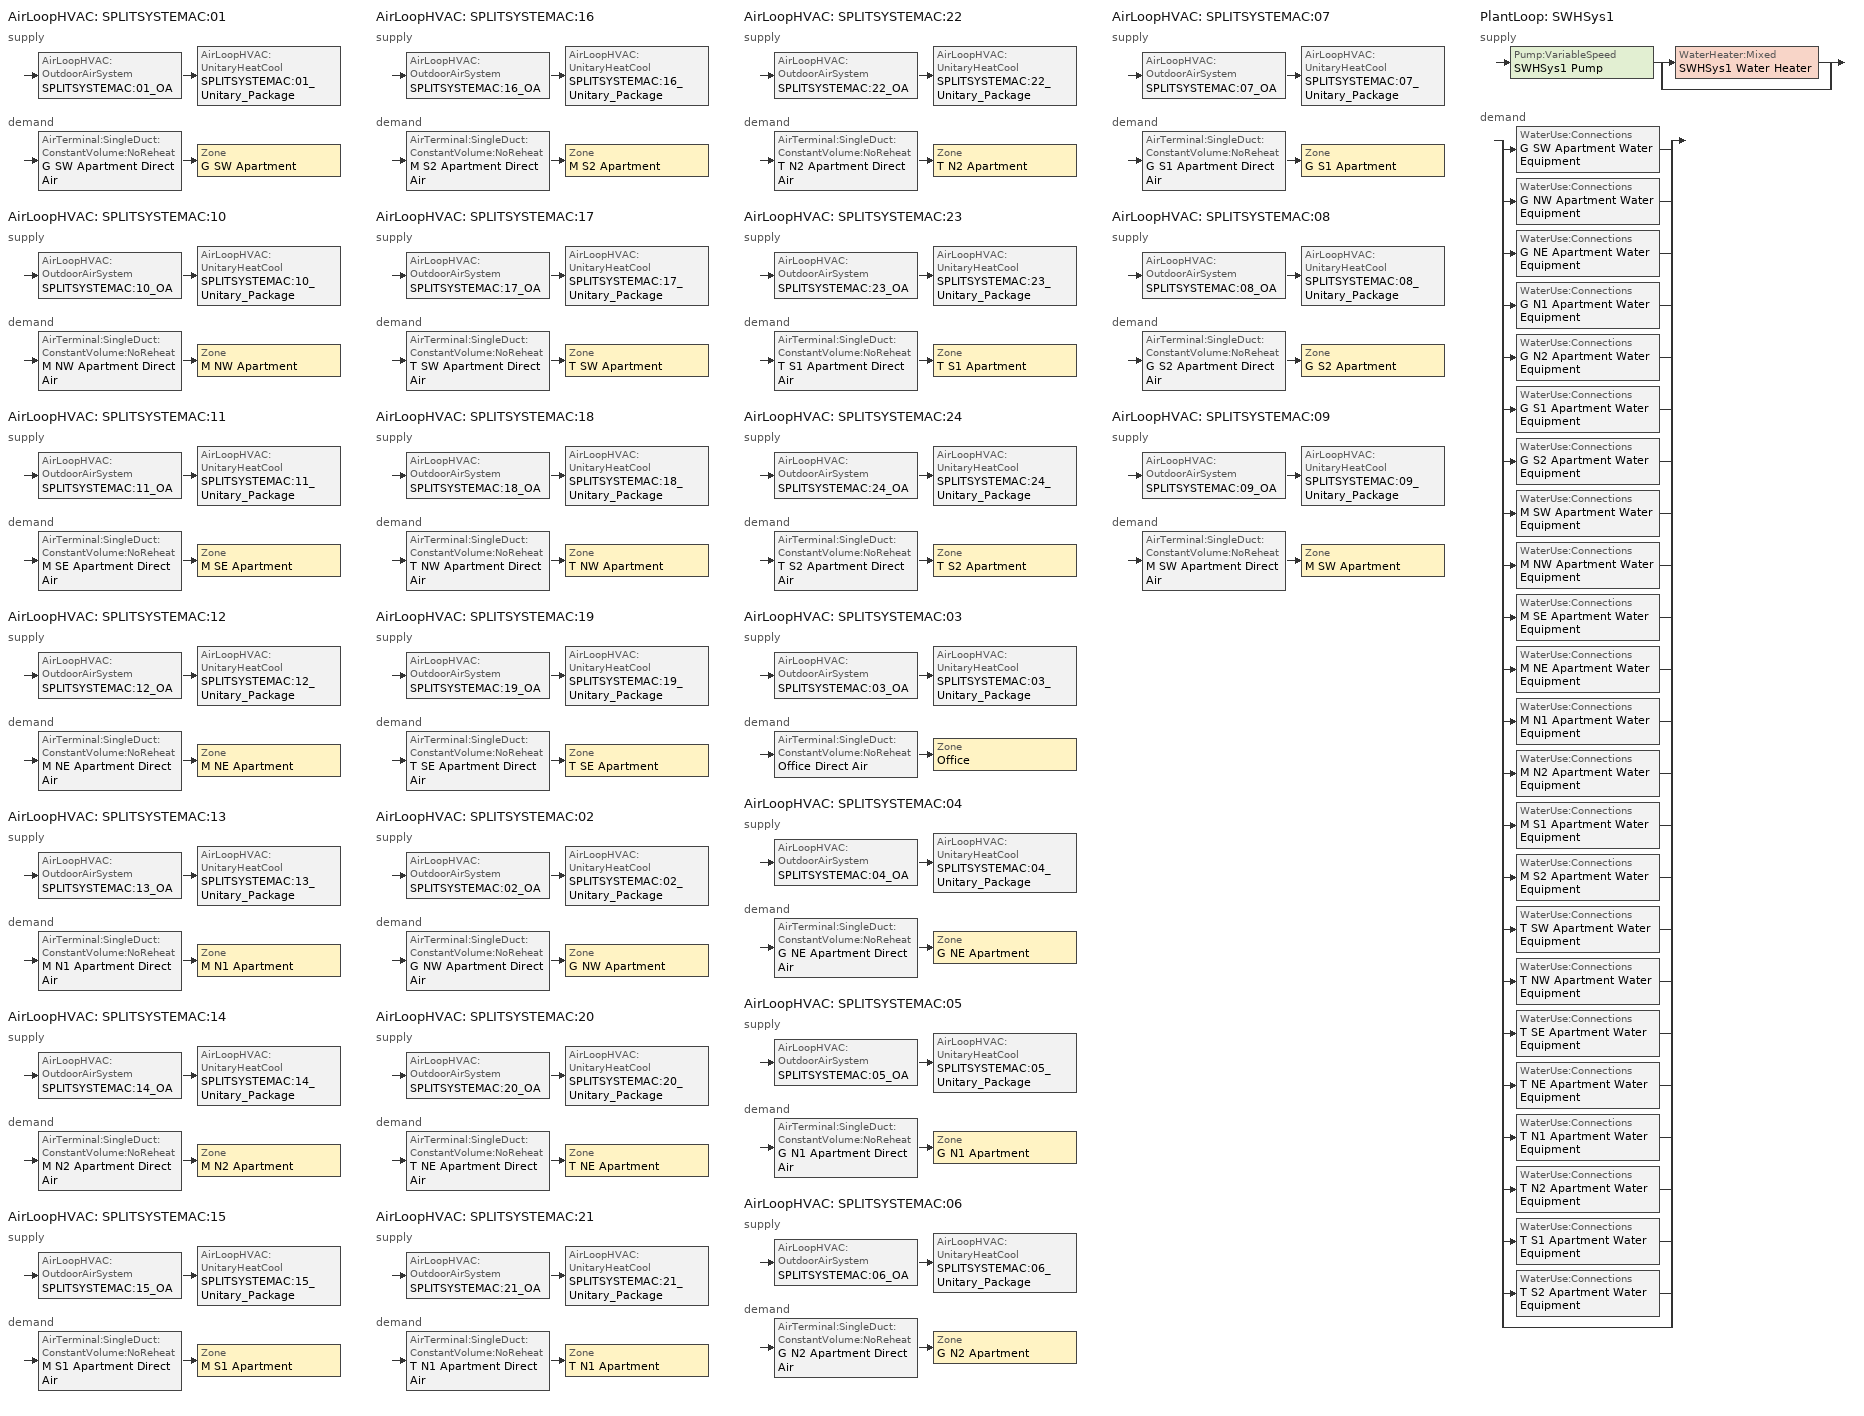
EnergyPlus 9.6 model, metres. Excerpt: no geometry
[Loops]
AirLoopHVAC 'SPLITSYSTEMAC:01'
 supply: AirLoopHVAC:OutdoorAirSystem 'SPLITSYSTEMAC:01_OA' > AirLoopHVAC:UnitaryHeatCool 'SPLITSYSTEMAC:01_Unitary_Package'
 demand: AirTerminal:SingleDuct:ConstantVolume:NoReheat 'G SW Apartment Direct Air' > Zone 'G SW Apartment'
AirLoopHVAC 'SPLITSYSTEMAC:10'
 supply: AirLoopHVAC:OutdoorAirSystem 'SPLITSYSTEMAC:10_OA' > AirLoopHVAC:UnitaryHeatCool 'SPLITSYSTEMAC:10_Unitary_Package'
 demand: AirTerminal:SingleDuct:ConstantVolume:NoReheat 'M NW Apartment Direct Air' > Zone 'M NW Apartment'
AirLoopHVAC 'SPLITSYSTEMAC:11'
 supply: AirLoopHVAC:OutdoorAirSystem 'SPLITSYSTEMAC:11_OA' > AirLoopHVAC:UnitaryHeatCool 'SPLITSYSTEMAC:11_Unitary_Package'
 demand: AirTerminal:SingleDuct:ConstantVolume:NoReheat 'M SE Apartment Direct Air' > Zone 'M SE Apartment'
AirLoopHVAC 'SPLITSYSTEMAC:12'
 supply: AirLoopHVAC:OutdoorAirSystem 'SPLITSYSTEMAC:12_OA' > AirLoopHVAC:UnitaryHeatCool 'SPLITSYSTEMAC:12_Unitary_Package'
 demand: AirTerminal:SingleDuct:ConstantVolume:NoReheat 'M NE Apartment Direct Air' > Zone 'M NE Apartment'
AirLoopHVAC 'SPLITSYSTEMAC:13'
 supply: AirLoopHVAC:OutdoorAirSystem 'SPLITSYSTEMAC:13_OA' > AirLoopHVAC:UnitaryHeatCool 'SPLITSYSTEMAC:13_Unitary_Package'
 demand: AirTerminal:SingleDuct:ConstantVolume:NoReheat 'M N1 Apartment Direct Air' > Zone 'M N1 Apartment'
AirLoopHVAC 'SPLITSYSTEMAC:14'
 supply: AirLoopHVAC:OutdoorAirSystem 'SPLITSYSTEMAC:14_OA' > AirLoopHVAC:UnitaryHeatCool 'SPLITSYSTEMAC:14_Unitary_Package'
 demand: AirTerminal:SingleDuct:ConstantVolume:NoReheat 'M N2 Apartment Direct Air' > Zone 'M N2 Apartment'
AirLoopHVAC 'SPLITSYSTEMAC:15'
 supply: AirLoopHVAC:OutdoorAirSystem 'SPLITSYSTEMAC:15_OA' > AirLoopHVAC:UnitaryHeatCool 'SPLITSYSTEMAC:15_Unitary_Package'
 demand: AirTerminal:SingleDuct:ConstantVolume:NoReheat 'M S1 Apartment Direct Air' > Zone 'M S1 Apartment'
AirLoopHVAC 'SPLITSYSTEMAC:16'
 supply: AirLoopHVAC:OutdoorAirSystem 'SPLITSYSTEMAC:16_OA' > AirLoopHVAC:UnitaryHeatCool 'SPLITSYSTEMAC:16_Unitary_Package'
 demand: AirTerminal:SingleDuct:ConstantVolume:NoReheat 'M S2 Apartment Direct Air' > Zone 'M S2 Apartment'
AirLoopHVAC 'SPLITSYSTEMAC:17'
 supply: AirLoopHVAC:OutdoorAirSystem 'SPLITSYSTEMAC:17_OA' > AirLoopHVAC:UnitaryHeatCool 'SPLITSYSTEMAC:17_Unitary_Package'
 demand: AirTerminal:SingleDuct:ConstantVolume:NoReheat 'T SW Apartment Direct Air' > Zone 'T SW Apartment'
AirLoopHVAC 'SPLITSYSTEMAC:18'
 supply: AirLoopHVAC:OutdoorAirSystem 'SPLITSYSTEMAC:18_OA' > AirLoopHVAC:UnitaryHeatCool 'SPLITSYSTEMAC:18_Unitary_Package'
 demand: AirTerminal:SingleDuct:ConstantVolume:NoReheat 'T NW Apartment Direct Air' > Zone 'T NW Apartment'
AirLoopHVAC 'SPLITSYSTEMAC:19'
 supply: AirLoopHVAC:OutdoorAirSystem 'SPLITSYSTEMAC:19_OA' > AirLoopHVAC:UnitaryHeatCool 'SPLITSYSTEMAC:19_Unitary_Package'
 demand: AirTerminal:SingleDuct:ConstantVolume:NoReheat 'T SE Apartment Direct Air' > Zone 'T SE Apartment'
AirLoopHVAC 'SPLITSYSTEMAC:02'
 supply: AirLoopHVAC:OutdoorAirSystem 'SPLITSYSTEMAC:02_OA' > AirLoopHVAC:UnitaryHeatCool 'SPLITSYSTEMAC:02_Unitary_Package'
 demand: AirTerminal:SingleDuct:ConstantVolume:NoReheat 'G NW Apartment Direct Air' > Zone 'G NW Apartment'
AirLoopHVAC 'SPLITSYSTEMAC:20'
 supply: AirLoopHVAC:OutdoorAirSystem 'SPLITSYSTEMAC:20_OA' > AirLoopHVAC:UnitaryHeatCool 'SPLITSYSTEMAC:20_Unitary_Package'
 demand: AirTerminal:SingleDuct:ConstantVolume:NoReheat 'T NE Apartment Direct Air' > Zone 'T NE Apartment'
AirLoopHVAC 'SPLITSYSTEMAC:21'
 supply: AirLoopHVAC:OutdoorAirSystem 'SPLITSYSTEMAC:21_OA' > AirLoopHVAC:UnitaryHeatCool 'SPLITSYSTEMAC:21_Unitary_Package'
 demand: AirTerminal:SingleDuct:ConstantVolume:NoReheat 'T N1 Apartment Direct Air' > Zone 'T N1 Apartment'
AirLoopHVAC 'SPLITSYSTEMAC:22'
 supply: AirLoopHVAC:OutdoorAirSystem 'SPLITSYSTEMAC:22_OA' > AirLoopHVAC:UnitaryHeatCool 'SPLITSYSTEMAC:22_Unitary_Package'
 demand: AirTerminal:SingleDuct:ConstantVolume:NoReheat 'T N2 Apartment Direct Air' > Zone 'T N2 Apartment'
AirLoopHVAC 'SPLITSYSTEMAC:23'
 supply: AirLoopHVAC:OutdoorAirSystem 'SPLITSYSTEMAC:23_OA' > AirLoopHVAC:UnitaryHeatCool 'SPLITSYSTEMAC:23_Unitary_Package'
 demand: AirTerminal:SingleDuct:ConstantVolume:NoReheat 'T S1 Apartment Direct Air' > Zone 'T S1 Apartment'
AirLoopHVAC 'SPLITSYSTEMAC:24'
 supply: AirLoopHVAC:OutdoorAirSystem 'SPLITSYSTEMAC:24_OA' > AirLoopHVAC:UnitaryHeatCool 'SPLITSYSTEMAC:24_Unitary_Package'
 demand: AirTerminal:SingleDuct:ConstantVolume:NoReheat 'T S2 Apartment Direct Air' > Zone 'T S2 Apartment'
AirLoopHVAC 'SPLITSYSTEMAC:03'
 supply: AirLoopHVAC:OutdoorAirSystem 'SPLITSYSTEMAC:03_OA' > AirLoopHVAC:UnitaryHeatCool 'SPLITSYSTEMAC:03_Unitary_Package'
 demand: AirTerminal:SingleDuct:ConstantVolume:NoReheat 'Office Direct Air' > Zone 'Office'
AirLoopHVAC 'SPLITSYSTEMAC:04'
 supply: AirLoopHVAC:OutdoorAirSystem 'SPLITSYSTEMAC:04_OA' > AirLoopHVAC:UnitaryHeatCool 'SPLITSYSTEMAC:04_Unitary_Package'
 demand: AirTerminal:SingleDuct:ConstantVolume:NoReheat 'G NE Apartment Direct Air' > Zone 'G NE Apartment'
AirLoopHVAC 'SPLITSYSTEMAC:05'
 supply: AirLoopHVAC:OutdoorAirSystem 'SPLITSYSTEMAC:05_OA' > AirLoopHVAC:UnitaryHeatCool 'SPLITSYSTEMAC:05_Unitary_Package'
 demand: AirTerminal:SingleDuct:ConstantVolume:NoReheat 'G N1 Apartment Direct Air' > Zone 'G N1 Apartment'
AirLoopHVAC 'SPLITSYSTEMAC:06'
 supply: AirLoopHVAC:OutdoorAirSystem 'SPLITSYSTEMAC:06_OA' > AirLoopHVAC:UnitaryHeatCool 'SPLITSYSTEMAC:06_Unitary_Package'
 demand: AirTerminal:SingleDuct:ConstantVolume:NoReheat 'G N2 Apartment Direct Air' > Zone 'G N2 Apartment'
AirLoopHVAC 'SPLITSYSTEMAC:07'
 supply: AirLoopHVAC:OutdoorAirSystem 'SPLITSYSTEMAC:07_OA' > AirLoopHVAC:UnitaryHeatCool 'SPLITSYSTEMAC:07_Unitary_Package'
 demand: AirTerminal:SingleDuct:ConstantVolume:NoReheat 'G S1 Apartment Direct Air' > Zone 'G S1 Apartment'
AirLoopHVAC 'SPLITSYSTEMAC:08'
 supply: AirLoopHVAC:OutdoorAirSystem 'SPLITSYSTEMAC:08_OA' > AirLoopHVAC:UnitaryHeatCool 'SPLITSYSTEMAC:08_Unitary_Package'
 demand: AirTerminal:SingleDuct:ConstantVolume:NoReheat 'G S2 Apartment Direct Air' > Zone 'G S2 Apartment'
AirLoopHVAC 'SPLITSYSTEMAC:09'
 supply: AirLoopHVAC:OutdoorAirSystem 'SPLITSYSTEMAC:09_OA' > AirLoopHVAC:UnitaryHeatCool 'SPLITSYSTEMAC:09_Unitary_Package'
 demand: AirTerminal:SingleDuct:ConstantVolume:NoReheat 'M SW Apartment Direct Air' > Zone 'M SW Apartment'
PlantLoop 'SWHSys1'
 supply: Pump:VariableSpeed 'SWHSys1 Pump' > split
  | WaterHeater:Mixed 'SWHSys1 Water Heater'
  | bypass
 demand: split
  | WaterUse:Connections 'G SW Apartment Water Equipment'
  | WaterUse:Connections 'G NW Apartment Water Equipment'
  | WaterUse:Connections 'G NE Apartment Water Equipment'
  | WaterUse:Connections 'G N1 Apartment Water Equipment'
  | WaterUse:Connections 'G N2 Apartment Water Equipment'
  | WaterUse:Connections 'G S1 Apartment Water Equipment'
  | WaterUse:Connections 'G S2 Apartment Water Equipment'
  | WaterUse:Connections 'M SW Apartment Water Equipment'
  | WaterUse:Connections 'M NW Apartment Water Equipment'
  | WaterUse:Connections 'M SE Apartment Water Equipment'
  | WaterUse:Connections 'M NE Apartment Water Equipment'
  | WaterUse:Connections 'M N1 Apartment Water Equipment'
  | WaterUse:Connections 'M N2 Apartment Water Equipment'
  | WaterUse:Connections 'M S1 Apartment Water Equipment'
  | WaterUse:Connections 'M S2 Apartment Water Equipment'
  | WaterUse:Connections 'T SW Apartment Water Equipment'
  | WaterUse:Connections 'T NW Apartment Water Equipment'
  | WaterUse:Connections 'T SE Apartment Water Equipment'
  | WaterUse:Connections 'T NE Apartment Water Equipment'
  | WaterUse:Connections 'T N1 Apartment Water Equipment'
  | WaterUse:Connections 'T N2 Apartment Water Equipment'
  | WaterUse:Connections 'T S1 Apartment Water Equipment'
  | WaterUse:Connections 'T S2 Apartment Water Equipment'
  | bypass
[DesignSpecification:OutdoorAir]
Name | Outdoor Air Method | Outdoor Air Flow per Person {m3/s-person} | Outdoor Air Flow per Zone Floor Area {m3/s-m2} | Outdoor Air Flow per Zone {m3/s}
SZ DSOA G N1 Apartment; SZ DSOA G N2 Apartment; SZ DSOA G NE Apartment; SZ DSOA G NW Apartment; SZ DSOA G S1 Apartment; SZ DSOA G S2 Apartment; SZ DSOA G SW Apartment; SZ DSOA M N1 Apartment; SZ DSOA M N2 Apartment; SZ DSOA M NE Apartment; SZ DSOA M NW Apartment; SZ DSOA M S1 Apartment; SZ DSOA M S2 Apartment; SZ DSOA M SE Apartment; SZ DSOA M SW Apartment; SZ DSOA T N1 Apartment; SZ DSOA T N2 Apartment; SZ DSOA T NE Apartment; SZ DSOA T NW Apartment; SZ DSOA T S1 Apartment; SZ DSOA T S2 Apartment; SZ DSOA T SE Apartment; SZ DSOA T SW Apartment | Flow/Zone | 0 | 0 | 0.04248
SZ DSOA Office | Flow/Person | 0.01
[Sizing:Zone] Zone Cooling Design Supply Air Temperature Input Method=SupplyAirTemperature; Zone Heating Design Supply Air Temperature Input Method=SupplyAirTemperature; Zone Heating Design Supply Air Temperature {C}=40; Zone Cooling Design Supply Air Humidity Ratio {kgWater/kgDryAir}=0.0085; Zone Heating Design Supply Air Humidity Ratio {kgWater/kgDryAir}=0.008; Cooling Design Air Flow Method=DesignDayWithLimit; Cooling Minimum Air Flow {m3/s}=0; Cooling Minimum Air Flow Fraction=0; Heating Design Air Flow Method=DesignDay; Heating Design Air Flow Rate {m3/s}=0; Account for Dedicated Outdoor Air System=No; Dedicated Outdoor Air System Control Strategy=NeutralSupplyAir; Dedicated Outdoor Air Low Setpoint Temperature for Design {C}=autosize; Dedicated Outdoor Air High Setpoint Temperature for Design {C}=autosize
Name | Zone Cooling Design Supply Air Temperature {C} | Design Specification Outdoor Air Object
G N1 Apartment | 11.1 | SZ DSOA G N1 Apartment
G N2 Apartment | 11.1 | SZ DSOA G N2 Apartment
G NE Apartment | 11.1 | SZ DSOA G NE Apartment
G NW Apartment | 11.1 | SZ DSOA G NW Apartment
G S1 Apartment | 11.1 | SZ DSOA G S1 Apartment
G S2 Apartment | 11.1 | SZ DSOA G S2 Apartment
G SW Apartment | 11.1 | SZ DSOA G SW Apartment
M N1 Apartment | 11.1 | SZ DSOA M N1 Apartment
M N2 Apartment | 11.1 | SZ DSOA M N2 Apartment
M NE Apartment | 11.1 | SZ DSOA M NE Apartment
M NW Apartment | 11.1 | SZ DSOA M NW Apartment
M S1 Apartment | 11.1 | SZ DSOA M S1 Apartment
M S2 Apartment | 11.1 | SZ DSOA M S2 Apartment
M SE Apartment | 11.1 | SZ DSOA M SE Apartment
M SW Apartment | 14 | SZ DSOA M SW Apartment
Office | 11.1 | SZ DSOA Office
T N1 Apartment | 11.1 | SZ DSOA T N1 Apartment
T N2 Apartment | 11.1 | SZ DSOA T N2 Apartment
T NE Apartment | 11.1 | SZ DSOA T NE Apartment
T NW Apartment | 11.1 | SZ DSOA T NW Apartment
T S1 Apartment | 11.1 | SZ DSOA T S1 Apartment
T S2 Apartment | 11.1 | SZ DSOA T S2 Apartment
T SE Apartment | 11.1 | SZ DSOA T SE Apartment
T SW Apartment | 14 | SZ DSOA T SW Apartment
[Sizing:System] Type of Load to Size On=Sensible; Design Outdoor Air Flow Rate {m3/s}=AUTOSIZE; Central Heating Maximum System Air Flow Ratio=1; Preheat Design Temperature {C}=7; Preheat Design Humidity Ratio {kgWater/kgDryAir}=0.008; Precool Design Temperature {C}=11.1; Precool Design Humidity Ratio {kgWater/kgDryAir}=0.008; Central Cooling Design Supply Air Temperature {C}=11.1; Central Heating Design Supply Air Temperature {C}=40; Type of Zone Sum to Use=NonCoincident; 100% Outdoor Air in Cooling=No; 100% Outdoor Air in Heating=No; Central Cooling Design Supply Air Humidity Ratio {kgWater/kgDryAir}=0.0085; Central Heating Design Supply Air Humidity Ratio {kgWater/kgDryAir}=0.008; Cooling Supply Air Flow Rate Method=DesignDay; Cooling Supply Air Flow Rate {m3/s}=0; Heating Supply Air Flow Rate Method=DesignDay; Heating Supply Air Flow Rate {m3/s}=0; System Outdoor Air Method=ZoneSum; Zone Maximum Outdoor Air Fraction=1; Cooling Design Capacity Method=CoolingDesignCapacity; Cooling Design Capacity {W}=autosize; Heating Design Capacity Method=HeatingDesignCapacity; Heating Design Capacity {W}=autosize; Central Cooling Capacity Control Method=OnOff
SPLITSYSTEMAC:01; SPLITSYSTEMAC:02; SPLITSYSTEMAC:03; SPLITSYSTEMAC:04; SPLITSYSTEMAC:05; SPLITSYSTEMAC:06; SPLITSYSTEMAC:07; SPLITSYSTEMAC:08; SPLITSYSTEMAC:09; SPLITSYSTEMAC:10; SPLITSYSTEMAC:11; SPLITSYSTEMAC:12; SPLITSYSTEMAC:13; SPLITSYSTEMAC:14; SPLITSYSTEMAC:15; SPLITSYSTEMAC:16; SPLITSYSTEMAC:17; SPLITSYSTEMAC:18; SPLITSYSTEMAC:19; SPLITSYSTEMAC:20; SPLITSYSTEMAC:21; SPLITSYSTEMAC:22; SPLITSYSTEMAC:23; SPLITSYSTEMAC:24
[Sizing:Plant]
SWHSys1: Loop Type=Heating; Design Loop Exit Temperature {C}=55; Loop Design Temperature Difference {deltaC}=5
[ZoneControl:Thermostat] Control Type Schedule=Dual Zone Control Type Sched
Name | Zone or ZoneList | Control 1
G N1 Apartment Thermostat | G N1 Apartment | G N1 Apartment DualSPSched
G N2 Apartment Thermostat | G N2 Apartment | G N2 Apartment DualSPSched
G NE Apartment Thermostat | G NE Apartment | G NE Apartment DualSPSched
G NW Apartment Thermostat | G NW Apartment | G NW Apartment DualSPSched
G S1 Apartment Thermostat | G S1 Apartment | G S1 Apartment DualSPSched
G S2 Apartment Thermostat | G S2 Apartment | G S2 Apartment DualSPSched
G SW Apartment Thermostat | G SW Apartment | G SW Apartment DualSPSched
M N1 Apartment Thermostat | M N1 Apartment | M N1 Apartment DualSPSched
M N2 Apartment Thermostat | M N2 Apartment | M N2 Apartment DualSPSched
M NE Apartment Thermostat | M NE Apartment | M NE Apartment DualSPSched
M NW Apartment Thermostat | M NW Apartment | M NW Apartment DualSPSched
M S1 Apartment Thermostat | M S1 Apartment | M S1 Apartment DualSPSched
M S2 Apartment Thermostat | M S2 Apartment | M S2 Apartment DualSPSched
M SE Apartment Thermostat | M SE Apartment | M SE Apartment DualSPSched
M SW Apartment Thermostat | M SW Apartment | M SW Apartment DualSPSched
Office Thermostat | Office | Office DualSPSched
T N1 Apartment Thermostat | T N1 Apartment | T N1 Apartment DualSPSched
T N2 Apartment Thermostat | T N2 Apartment | T N2 Apartment DualSPSched
T NE Apartment Thermostat | T NE Apartment | T NE Apartment DualSPSched
T NW Apartment Thermostat | T NW Apartment | T NW Apartment DualSPSched
T S1 Apartment Thermostat | T S1 Apartment | T S1 Apartment DualSPSched
T S2 Apartment Thermostat | T S2 Apartment | T S2 Apartment DualSPSched
T SE Apartment Thermostat | T SE Apartment | T SE Apartment DualSPSched
T SW Apartment Thermostat | T SW Apartment | T SW Apartment DualSPSched
[ThermostatSetpoint:DualSetpoint]
Name | Heating Setpoint Temperature Schedule | Cooling Setpoint Temperature Schedule
G N1 Apartment DualSPSched; G N2 Apartment DualSPSched; G NE Apartment DualSPSched; G NW Apartment DualSPSched; G S1 Apartment DualSPSched; G S2 Apartment DualSPSched; G SW Apartment DualSPSched; M N1 Apartment DualSPSched; M N2 Apartment DualSPSched; M NE Apartment DualSPSched; M NW Apartment DualSPSched; M S1 Apartment DualSPSched; M S2 Apartment DualSPSched; M SE Apartment DualSPSched; M SW Apartment DualSPSched; T N1 Apartment DualSPSched; T N2 Apartment DualSPSched; T NE Apartment DualSPSched; T NW Apartment DualSPSched; T S1 Apartment DualSPSched; T S2 Apartment DualSPSched; T SE Apartment DualSPSched; T SW Apartment DualSPSched | APT_HTGSETP_SCH | APT_CLGSETP_SCH
Office DualSPSched | OFF_HTGSETP_SCH | OFF_CLGSETP_SCH
[AirTerminal:SingleDuct:ConstantVolume:NoReheat] Availability Schedule=ALWAYS_ON; Maximum Air Flow Rate {m3/s}=AUTOSIZE
G N1 Apartment Direct Air; G N2 Apartment Direct Air; G NE Apartment Direct Air; G NW Apartment Direct Air; G S1 Apartment Direct Air; G S2 Apartment Direct Air; G SW Apartment Direct Air; M N1 Apartment Direct Air; M N2 Apartment Direct Air; M NE Apartment Direct Air; M NW Apartment Direct Air; M S1 Apartment Direct Air; M S2 Apartment Direct Air; M SE Apartment Direct Air; M SW Apartment Direct Air; Office Direct Air; T N1 Apartment Direct Air; T N2 Apartment Direct Air; T NE Apartment Direct Air; T NW Apartment Direct Air; T S1 Apartment Direct Air; T S2 Apartment Direct Air; T SE Apartment Direct Air; T SW Apartment Direct Air
[Zone equipment]
G N1 Apartment: G N1 Apartment Direct Air
G N2 Apartment: G N2 Apartment Direct Air
G NE Apartment: G NE Apartment Direct Air
G NW Apartment: G NW Apartment Direct Air
G S1 Apartment: G S1 Apartment Direct Air
G S2 Apartment: G S2 Apartment Direct Air
G SW Apartment: G SW Apartment Direct Air
M N1 Apartment: M N1 Apartment Direct Air
M N2 Apartment: M N2 Apartment Direct Air
M NE Apartment: M NE Apartment Direct Air
M NW Apartment: M NW Apartment Direct Air
M S1 Apartment: M S1 Apartment Direct Air
M S2 Apartment: M S2 Apartment Direct Air
M SE Apartment: M SE Apartment Direct Air
M SW Apartment: M SW Apartment Direct Air
Office: Office Direct Air
T N1 Apartment: T N1 Apartment Direct Air
T N2 Apartment: T N2 Apartment Direct Air
T NE Apartment: T NE Apartment Direct Air
T NW Apartment: T NW Apartment Direct Air
T S1 Apartment: T S1 Apartment Direct Air
T S2 Apartment: T S2 Apartment Direct Air
T SE Apartment: T SE Apartment Direct Air
T SW Apartment: T SW Apartment Direct Air
[Fan:OnOff] Availability Schedule=ALWAYS_ON; Pressure Rise {Pa}=622; Maximum Flow Rate {m3/s}=AUTOSIZE; Motor In Airstream Fraction=1
Name | Fan Total Efficiency | Motor Efficiency
SPLITSYSTEMAC:01_Unitary_Package_fan; SPLITSYSTEMAC:02_Unitary_Package_fan; SPLITSYSTEMAC:03_Unitary_Package_fan; SPLITSYSTEMAC:04_Unitary_Package_fan; SPLITSYSTEMAC:05_Unitary_Package_fan; SPLITSYSTEMAC:06_Unitary_Package_fan; SPLITSYSTEMAC:07_Unitary_Package_fan; SPLITSYSTEMAC:08_Unitary_Package_fan; SPLITSYSTEMAC:13_Unitary_Package_fan; SPLITSYSTEMAC:14_Unitary_Package_fan; SPLITSYSTEMAC:15_Unitary_Package_fan; SPLITSYSTEMAC:16_Unitary_Package_fan | 0.53625 | 0.825
SPLITSYSTEMAC:09_Unitary_Package_fan; SPLITSYSTEMAC:10_Unitary_Package_fan; SPLITSYSTEMAC:11_Unitary_Package_fan; SPLITSYSTEMAC:12_Unitary_Package_fan; SPLITSYSTEMAC:17_Unitary_Package_fan; SPLITSYSTEMAC:18_Unitary_Package_fan; SPLITSYSTEMAC:19_Unitary_Package_fan; SPLITSYSTEMAC:20_Unitary_Package_fan; SPLITSYSTEMAC:21_Unitary_Package_fan; SPLITSYSTEMAC:22_Unitary_Package_fan; SPLITSYSTEMAC:23_Unitary_Package_fan; SPLITSYSTEMAC:24_Unitary_Package_fan | 0.546 | 0.84
[Coil:Cooling:DX:SingleSpeed] Availability Schedule=ALWAYS_ON; Gross Rated Total Cooling Capacity {W}=AUTOSIZE; Gross Rated Sensible Heat Ratio=AUTOSIZE; Rated Air Flow Rate {m3/s}=AUTOSIZE; Total Cooling Capacity Function of Temperature Curve=Cool-Cap-fT; Total Cooling Capacity Function of Flow Fraction Curve=ConstantCubic; Energy Input Ratio Function of Temperature Curve=Cool-EIR-fT; Energy Input Ratio Function of Flow Fraction Curve=ConstantCubic; Part Load Fraction Correlation Curve=Cool-PLF-fPLR
Name | Gross Rated Cooling COP {W/W}
SPLITSYSTEMAC:01_Unitary_Package_CoolCoil; SPLITSYSTEMAC:02_Unitary_Package_CoolCoil; SPLITSYSTEMAC:03_Unitary_Package_CoolCoil; SPLITSYSTEMAC:04_Unitary_Package_CoolCoil; SPLITSYSTEMAC:05_Unitary_Package_CoolCoil; SPLITSYSTEMAC:06_Unitary_Package_CoolCoil; SPLITSYSTEMAC:07_Unitary_Package_CoolCoil; SPLITSYSTEMAC:08_Unitary_Package_CoolCoil; SPLITSYSTEMAC:13_Unitary_Package_CoolCoil; SPLITSYSTEMAC:14_Unitary_Package_CoolCoil; SPLITSYSTEMAC:15_Unitary_Package_CoolCoil; SPLITSYSTEMAC:16_Unitary_Package_CoolCoil; SPLITSYSTEMAC:21_Unitary_Package_CoolCoil; SPLITSYSTEMAC:22_Unitary_Package_CoolCoil; SPLITSYSTEMAC:23_Unitary_Package_CoolCoil; SPLITSYSTEMAC:24_Unitary_Package_CoolCoil | 3.38692
SPLITSYSTEMAC:09_Unitary_Package_CoolCoil; SPLITSYSTEMAC:10_Unitary_Package_CoolCoil; SPLITSYSTEMAC:11_Unitary_Package_CoolCoil; SPLITSYSTEMAC:12_Unitary_Package_CoolCoil; SPLITSYSTEMAC:17_Unitary_Package_CoolCoil; SPLITSYSTEMAC:18_Unitary_Package_CoolCoil; SPLITSYSTEMAC:19_Unitary_Package_CoolCoil; SPLITSYSTEMAC:20_Unitary_Package_CoolCoil | 3.37693
[Coil:Heating:Fuel] Availability Schedule=ALWAYS_ON; Fuel Type=NaturalGas; Burner Efficiency=0.78; Nominal Capacity {W}=AUTOSIZE
SPLITSYSTEMAC:01_Unitary_Package_HeatCoil; SPLITSYSTEMAC:02_Unitary_Package_HeatCoil; SPLITSYSTEMAC:03_Unitary_Package_HeatCoil; SPLITSYSTEMAC:04_Unitary_Package_HeatCoil; SPLITSYSTEMAC:05_Unitary_Package_HeatCoil; SPLITSYSTEMAC:06_Unitary_Package_HeatCoil; SPLITSYSTEMAC:07_Unitary_Package_HeatCoil; SPLITSYSTEMAC:08_Unitary_Package_HeatCoil; SPLITSYSTEMAC:09_Unitary_Package_HeatCoil; SPLITSYSTEMAC:10_Unitary_Package_HeatCoil; SPLITSYSTEMAC:11_Unitary_Package_HeatCoil; SPLITSYSTEMAC:12_Unitary_Package_HeatCoil; SPLITSYSTEMAC:13_Unitary_Package_HeatCoil; SPLITSYSTEMAC:14_Unitary_Package_HeatCoil; SPLITSYSTEMAC:15_Unitary_Package_HeatCoil; SPLITSYSTEMAC:16_Unitary_Package_HeatCoil; SPLITSYSTEMAC:17_Unitary_Package_HeatCoil; SPLITSYSTEMAC:18_Unitary_Package_HeatCoil; SPLITSYSTEMAC:19_Unitary_Package_HeatCoil; SPLITSYSTEMAC:20_Unitary_Package_HeatCoil; SPLITSYSTEMAC:21_Unitary_Package_HeatCoil; SPLITSYSTEMAC:22_Unitary_Package_HeatCoil; SPLITSYSTEMAC:23_Unitary_Package_HeatCoil; SPLITSYSTEMAC:24_Unitary_Package_HeatCoil
[AirLoopHVAC:UnitaryHeatCool] Availability Schedule=ALWAYS_ON; Maximum Supply Air Temperature {C}=AUTOSIZE; Cooling Supply Air Flow Rate {m3/s}=AUTOSIZE; Heating Supply Air Flow Rate {m3/s}=AUTOSIZE; No Load Supply Air Flow Rate {m3/s}=AUTOSIZE; Fan Placement=BlowThrough; Dehumidification Control Type=None
Name | Supply Air Fan Operating Mode Schedule | Controlling Zone or Thermostat Location | Supply Fan | Heating Coil | Cooling Coil
SPLITSYSTEMAC:01_Unitary_Package | Apt_Operation | G SW Apartment | SPLITSYSTEMAC:01_Unitary_Package_fan | SPLITSYSTEMAC:01_Unitary_Package_HeatCoil | SPLITSYSTEMAC:01_Unitary_Package_CoolCoil
SPLITSYSTEMAC:02_Unitary_Package | Apt_Operation | G NW Apartment | SPLITSYSTEMAC:02_Unitary_Package_fan | SPLITSYSTEMAC:02_Unitary_Package_HeatCoil | SPLITSYSTEMAC:02_Unitary_Package_CoolCoil
SPLITSYSTEMAC:03_Unitary_Package | Office_Operation | Office | SPLITSYSTEMAC:03_Unitary_Package_fan | SPLITSYSTEMAC:03_Unitary_Package_HeatCoil | SPLITSYSTEMAC:03_Unitary_Package_CoolCoil
SPLITSYSTEMAC:04_Unitary_Package | Apt_Operation | G NE Apartment | SPLITSYSTEMAC:04_Unitary_Package_fan | SPLITSYSTEMAC:04_Unitary_Package_HeatCoil | SPLITSYSTEMAC:04_Unitary_Package_CoolCoil
SPLITSYSTEMAC:05_Unitary_Package | Apt_Operation | G N1 Apartment | SPLITSYSTEMAC:05_Unitary_Package_fan | SPLITSYSTEMAC:05_Unitary_Package_HeatCoil | SPLITSYSTEMAC:05_Unitary_Package_CoolCoil
SPLITSYSTEMAC:06_Unitary_Package | Apt_Operation | G N2 Apartment | SPLITSYSTEMAC:06_Unitary_Package_fan | SPLITSYSTEMAC:06_Unitary_Package_HeatCoil | SPLITSYSTEMAC:06_Unitary_Package_CoolCoil
SPLITSYSTEMAC:07_Unitary_Package | Apt_Operation | G S1 Apartment | SPLITSYSTEMAC:07_Unitary_Package_fan | SPLITSYSTEMAC:07_Unitary_Package_HeatCoil | SPLITSYSTEMAC:07_Unitary_Package_CoolCoil
SPLITSYSTEMAC:08_Unitary_Package | Apt_Operation | G S2 Apartment | SPLITSYSTEMAC:08_Unitary_Package_fan | SPLITSYSTEMAC:08_Unitary_Package_HeatCoil | SPLITSYSTEMAC:08_Unitary_Package_CoolCoil
SPLITSYSTEMAC:09_Unitary_Package | Apt_Operation | M SW Apartment | SPLITSYSTEMAC:09_Unitary_Package_fan | SPLITSYSTEMAC:09_Unitary_Package_HeatCoil | SPLITSYSTEMAC:09_Unitary_Package_CoolCoil
SPLITSYSTEMAC:10_Unitary_Package | Apt_Operation | M NW Apartment | SPLITSYSTEMAC:10_Unitary_Package_fan | SPLITSYSTEMAC:10_Unitary_Package_HeatCoil | SPLITSYSTEMAC:10_Unitary_Package_CoolCoil
SPLITSYSTEMAC:11_Unitary_Package | Apt_Operation | M SE Apartment | SPLITSYSTEMAC:11_Unitary_Package_fan | SPLITSYSTEMAC:11_Unitary_Package_HeatCoil | SPLITSYSTEMAC:11_Unitary_Package_CoolCoil
SPLITSYSTEMAC:12_Unitary_Package | Apt_Operation | M NE Apartment | SPLITSYSTEMAC:12_Unitary_Package_fan | SPLITSYSTEMAC:12_Unitary_Package_HeatCoil | SPLITSYSTEMAC:12_Unitary_Package_CoolCoil
SPLITSYSTEMAC:13_Unitary_Package | Apt_Operation | M N1 Apartment | SPLITSYSTEMAC:13_Unitary_Package_fan | SPLITSYSTEMAC:13_Unitary_Package_HeatCoil | SPLITSYSTEMAC:13_Unitary_Package_CoolCoil
SPLITSYSTEMAC:14_Unitary_Package | Apt_Operation | M N2 Apartment | SPLITSYSTEMAC:14_Unitary_Package_fan | SPLITSYSTEMAC:14_Unitary_Package_HeatCoil | SPLITSYSTEMAC:14_Unitary_Package_CoolCoil
SPLITSYSTEMAC:15_Unitary_Package | Apt_Operation | M S1 Apartment | SPLITSYSTEMAC:15_Unitary_Package_fan | SPLITSYSTEMAC:15_Unitary_Package_HeatCoil | SPLITSYSTEMAC:15_Unitary_Package_CoolCoil
SPLITSYSTEMAC:16_Unitary_Package | Apt_Operation | M S2 Apartment | SPLITSYSTEMAC:16_Unitary_Package_fan | SPLITSYSTEMAC:16_Unitary_Package_HeatCoil | SPLITSYSTEMAC:16_Unitary_Package_CoolCoil
SPLITSYSTEMAC:17_Unitary_Package | Apt_Operation | T SW Apartment | SPLITSYSTEMAC:17_Unitary_Package_fan | SPLITSYSTEMAC:17_Unitary_Package_HeatCoil | SPLITSYSTEMAC:17_Unitary_Package_CoolCoil
SPLITSYSTEMAC:18_Unitary_Package | Apt_Operation | T NW Apartment | SPLITSYSTEMAC:18_Unitary_Package_fan | SPLITSYSTEMAC:18_Unitary_Package_HeatCoil | SPLITSYSTEMAC:18_Unitary_Package_CoolCoil
SPLITSYSTEMAC:19_Unitary_Package | Apt_Operation | T SE Apartment | SPLITSYSTEMAC:19_Unitary_Package_fan | SPLITSYSTEMAC:19_Unitary_Package_HeatCoil | SPLITSYSTEMAC:19_Unitary_Package_CoolCoil
SPLITSYSTEMAC:20_Unitary_Package | Apt_Operation | T NE Apartment | SPLITSYSTEMAC:20_Unitary_Package_fan | SPLITSYSTEMAC:20_Unitary_Package_HeatCoil | SPLITSYSTEMAC:20_Unitary_Package_CoolCoil
SPLITSYSTEMAC:21_Unitary_Package | Apt_Operation | T N1 Apartment | SPLITSYSTEMAC:21_Unitary_Package_fan | SPLITSYSTEMAC:21_Unitary_Package_HeatCoil | SPLITSYSTEMAC:21_Unitary_Package_CoolCoil
SPLITSYSTEMAC:22_Unitary_Package | Apt_Operation | T N2 Apartment | SPLITSYSTEMAC:22_Unitary_Package_fan | SPLITSYSTEMAC:22_Unitary_Package_HeatCoil | SPLITSYSTEMAC:22_Unitary_Package_CoolCoil
SPLITSYSTEMAC:23_Unitary_Package | Apt_Operation | T S1 Apartment | SPLITSYSTEMAC:23_Unitary_Package_fan | SPLITSYSTEMAC:23_Unitary_Package_HeatCoil | SPLITSYSTEMAC:23_Unitary_Package_CoolCoil
SPLITSYSTEMAC:24_Unitary_Package | Apt_Operation | T S2 Apartment | SPLITSYSTEMAC:24_Unitary_Package_fan | SPLITSYSTEMAC:24_Unitary_Package_HeatCoil | SPLITSYSTEMAC:24_Unitary_Package_CoolCoil
[Controller:OutdoorAir] Minimum Outdoor Air Flow Rate {m3/s}=AUTOSIZE; Maximum Outdoor Air Flow Rate {m3/s}=AUTOSIZE; Economizer Control Type=NoEconomizer; Economizer Control Action Type=ModulateFlow; Economizer Maximum Limit Dry-Bulb Temperature {C}=28; Economizer Maximum Limit Enthalpy {J/kg}=64000; Economizer Minimum Limit Dry-Bulb Temperature {C}=-100; Lockout Type=NoLockout; Minimum Limit Type=FixedMinimum
Name | Minimum Outdoor Air Schedule
SPLITSYSTEMAC:01_OA_Controller; SPLITSYSTEMAC:02_OA_Controller; SPLITSYSTEMAC:04_OA_Controller; SPLITSYSTEMAC:05_OA_Controller; SPLITSYSTEMAC:06_OA_Controller; SPLITSYSTEMAC:07_OA_Controller; SPLITSYSTEMAC:08_OA_Controller; SPLITSYSTEMAC:09_OA_Controller; SPLITSYSTEMAC:10_OA_Controller; SPLITSYSTEMAC:11_OA_Controller; SPLITSYSTEMAC:12_OA_Controller; SPLITSYSTEMAC:13_OA_Controller; SPLITSYSTEMAC:14_OA_Controller; SPLITSYSTEMAC:15_OA_Controller; SPLITSYSTEMAC:16_OA_Controller; SPLITSYSTEMAC:17_OA_Controller; SPLITSYSTEMAC:18_OA_Controller; SPLITSYSTEMAC:19_OA_Controller; SPLITSYSTEMAC:20_OA_Controller; SPLITSYSTEMAC:21_OA_Controller; SPLITSYSTEMAC:22_OA_Controller; SPLITSYSTEMAC:23_OA_Controller; SPLITSYSTEMAC:24_OA_Controller | MinOA_Sched
SPLITSYSTEMAC:03_OA_Controller | Office_Operation
[AirLoopHVAC] Design Supply Air Flow Rate {m3/s}=AUTOSIZE
SPLITSYSTEMAC:01; SPLITSYSTEMAC:10; SPLITSYSTEMAC:11; SPLITSYSTEMAC:12; SPLITSYSTEMAC:13; SPLITSYSTEMAC:14; SPLITSYSTEMAC:15; SPLITSYSTEMAC:16; SPLITSYSTEMAC:17; SPLITSYSTEMAC:18; SPLITSYSTEMAC:19; SPLITSYSTEMAC:02; SPLITSYSTEMAC:20; SPLITSYSTEMAC:21; SPLITSYSTEMAC:22; SPLITSYSTEMAC:23; SPLITSYSTEMAC:24; SPLITSYSTEMAC:03; SPLITSYSTEMAC:04; SPLITSYSTEMAC:05; SPLITSYSTEMAC:06; SPLITSYSTEMAC:07; SPLITSYSTEMAC:08; SPLITSYSTEMAC:09
[Pump:VariableSpeed]
SWHSys1 Pump: Design Maximum Flow Rate {m3/s}=AUTOSIZE; Design Pump Head {Pa}=0.01; Design Power Consumption {W}=AUTOSIZE; Motor Efficiency=1; Fraction of Motor Inefficiencies to Fluid Stream=0; Coefficient 1 of the Part Load Performance Curve=0; Coefficient 2 of the Part Load Performance Curve=1; Coefficient 3 of the Part Load Performance Curve=0; Coefficient 4 of the Part Load Performance Curve=0; Design Minimum Flow Rate {m3/s}=0; Pump Control Type=Intermittent
[WaterHeater:Mixed]
SWHSys1 Water Heater: Tank Volume {m3}=0.003785; Setpoint Temperature Schedule=SWHSys1 Water Heater Setpoint Temperature Schedule Name; Maximum Temperature Limit {C}=82.2222; Heater Control Type=Modulate; Heater Maximum Capacity {W}=211500; Heater Fuel Type=NATURALGAS; Heater Thermal Efficiency=0.78; Off Cycle Parasitic Fuel Consumption Rate {W}=2; Off Cycle Parasitic Fuel Type=NATURALGAS; Off Cycle Parasitic Heat Fraction to Tank=0.8; On Cycle Parasitic Fuel Type=NATURALGAS; Ambient Temperature Indicator=Schedule; Ambient Temperature Schedule=SWHSys1 Water Heater Ambient Temperature Schedule Name; Off Cycle Loss Coefficient to Ambient Temperature {W/K}=6; On Cycle Loss Coefficient to Ambient Temperature {W/K}=6; Use Side Effectiveness=1; Use Side Design Flow Rate {m3/s}=AUTOSIZE; Source Side Design Flow Rate {m3/s}=AUTOSIZE; Indirect Water Heating Recovery Time {hr}=1.5
[PlantLoop]
SWHSys1: Fluid Type=Water; Plant Equipment Operation Scheme=SWHSys1 Loop Operation Scheme List; Maximum Loop Temperature {C}=60; Minimum Loop Temperature {C}=10; Maximum Loop Flow Rate {m3/s}=AUTOSIZE; Minimum Loop Flow Rate {m3/s}=0; Plant Loop Volume {m3}=AUTOSIZE; Load Distribution Scheme=Optimal
[PlantEquipmentList]
SWHSys1 Equipment List: SWHSys1 Water Heater
[PlantEquipmentOperation:HeatingLoad]
SWHSys1 Operation Scheme: Load Range 1 Lower Limit {W}=0; Load Range 1 Upper Limit {W}=1000000000000000; Range 1 Equipment List=SWHSys1 Equipment List
[PlantEquipmentOperationSchemes]
SWHSys1 Loop Operation Scheme List: Control Scheme 1=SWHSys1 Operation Scheme; Control Scheme 1 Schedule=ALWAYS_ON
[SetpointManager:Scheduled]
SWHSys1 Loop Setpoint Manager: Control Variable=Temperature; Schedule=SWHSys1-Loop-Temp-Schedule; Setpoint Node or NodeList=SWHSys1 Supply Outlet Node
[SetpointManager:SingleZone:Reheat] Control Variable=Temperature; Minimum Supply Air Temperature {C}=10; Maximum Supply Air Temperature {C}=50
Name | Control Zone | Setpoint Node or NodeList
SupAirTemp Mngr G N1 Apartment | G N1 Apartment | SPLITSYSTEMAC:05 Supply Equipment Outlet Node
SupAirTemp Mngr G N2 Apartment | G N2 Apartment | SPLITSYSTEMAC:06 Supply Equipment Outlet Node
SupAirTemp Mngr G NE Apartment | G NE Apartment | SPLITSYSTEMAC:04 Supply Equipment Outlet Node
SupAirTemp Mngr G NW Apartment | G NW Apartment | SPLITSYSTEMAC:02 Supply Equipment Outlet Node
SupAirTemp Mngr G S1 Apartment | G S1 Apartment | SPLITSYSTEMAC:07 Supply Equipment Outlet Node
SupAirTemp Mngr G S2 Apartment | G S2 Apartment | SPLITSYSTEMAC:08 Supply Equipment Outlet Node
SupAirTemp Mngr G SW Apartment | G SW Apartment | SPLITSYSTEMAC:01 Supply Equipment Outlet Node
SupAirTemp Mngr M N1 Apartment | M N1 Apartment | SPLITSYSTEMAC:13 Supply Equipment Outlet Node
SupAirTemp Mngr M N2 Apartment | M N2 Apartment | SPLITSYSTEMAC:14 Supply Equipment Outlet Node
SupAirTemp Mngr M NE Apartment | M NE Apartment | SPLITSYSTEMAC:12 Supply Equipment Outlet Node
SupAirTemp Mngr M NW Apartment | M NW Apartment | SPLITSYSTEMAC:10 Supply Equipment Outlet Node
SupAirTemp Mngr M S1 Apartment | M S1 Apartment | SPLITSYSTEMAC:15 Supply Equipment Outlet Node
SupAirTemp Mngr M S2 Apartment | M S2 Apartment | SPLITSYSTEMAC:16 Supply Equipment Outlet Node
SupAirTemp Mngr M SE Apartment | M SE Apartment | SPLITSYSTEMAC:11 Supply Equipment Outlet Node
SupAirTemp Mngr M SW Apartment | M SW Apartment | SPLITSYSTEMAC:09 Supply Equipment Outlet Node
SupAirTemp Mngr T N1 Apartment | T N1 Apartment | SPLITSYSTEMAC:21 Supply Equipment Outlet Node
SupAirTemp Mngr T N2 Apartment | T N2 Apartment | SPLITSYSTEMAC:22 Supply Equipment Outlet Node
SupAirTemp Mngr T NE Apartment | T NE Apartment | SPLITSYSTEMAC:20 Supply Equipment Outlet Node
SupAirTemp Mngr T NW Apartment | T NW Apartment | SPLITSYSTEMAC:18 Supply Equipment Outlet Node
SupAirTemp Mngr T S1 Apartment | T S1 Apartment | SPLITSYSTEMAC:23 Supply Equipment Outlet Node
SupAirTemp Mngr T S2 Apartment | T S2 Apartment | SPLITSYSTEMAC:24 Supply Equipment Outlet Node
SupAirTemp Mngr T SE Apartment | T SE Apartment | SPLITSYSTEMAC:19 Supply Equipment Outlet Node
SupAirTemp Mngr T SW Apartment | T SW Apartment | SPLITSYSTEMAC:17 Supply Equipment Outlet Node
SupAirTemp MngrOffice | Office | SPLITSYSTEMAC:03 Supply Equipment Outlet Node
[SetpointManager:MixedAir] Control Variable=Temperature
Name | Setpoint Node or NodeList
SPLITSYSTEMAC:01_OAMixed Air Temp Manager | OA-SPLITSYSTEMAC:01_Unitary_PackageNode
SPLITSYSTEMAC:02_OAMixed Air Temp Manager | OA-SPLITSYSTEMAC:02_Unitary_PackageNode
SPLITSYSTEMAC:03_OAMixed Air Temp Manager | OA-SPLITSYSTEMAC:03_Unitary_PackageNode
SPLITSYSTEMAC:04_OAMixed Air Temp Manager | OA-SPLITSYSTEMAC:04_Unitary_PackageNode
SPLITSYSTEMAC:05_OAMixed Air Temp Manager | OA-SPLITSYSTEMAC:05_Unitary_PackageNode
SPLITSYSTEMAC:06_OAMixed Air Temp Manager | OA-SPLITSYSTEMAC:06_Unitary_PackageNode
SPLITSYSTEMAC:07_OAMixed Air Temp Manager | OA-SPLITSYSTEMAC:07_Unitary_PackageNode
SPLITSYSTEMAC:08_OAMixed Air Temp Manager | OA-SPLITSYSTEMAC:08_Unitary_PackageNode
SPLITSYSTEMAC:09_OAMixed Air Temp Manager | OA-SPLITSYSTEMAC:09_Unitary_PackageNode
SPLITSYSTEMAC:10_OAMixed Air Temp Manager | OA-SPLITSYSTEMAC:10_Unitary_PackageNode
SPLITSYSTEMAC:11_OAMixed Air Temp Manager | OA-SPLITSYSTEMAC:11_Unitary_PackageNode
SPLITSYSTEMAC:12_OAMixed Air Temp Manager | OA-SPLITSYSTEMAC:12_Unitary_PackageNode
SPLITSYSTEMAC:13_OAMixed Air Temp Manager | OA-SPLITSYSTEMAC:13_Unitary_PackageNode
SPLITSYSTEMAC:14_OAMixed Air Temp Manager | OA-SPLITSYSTEMAC:14_Unitary_PackageNode
SPLITSYSTEMAC:15_OAMixed Air Temp Manager | OA-SPLITSYSTEMAC:15_Unitary_PackageNode
SPLITSYSTEMAC:16_OAMixed Air Temp Manager | OA-SPLITSYSTEMAC:16_Unitary_PackageNode
SPLITSYSTEMAC:17_OAMixed Air Temp Manager | OA-SPLITSYSTEMAC:17_Unitary_PackageNode
SPLITSYSTEMAC:18_OAMixed Air Temp Manager | OA-SPLITSYSTEMAC:18_Unitary_PackageNode
SPLITSYSTEMAC:19_OAMixed Air Temp Manager | OA-SPLITSYSTEMAC:19_Unitary_PackageNode
SPLITSYSTEMAC:20_OAMixed Air Temp Manager | OA-SPLITSYSTEMAC:20_Unitary_PackageNode
SPLITSYSTEMAC:21_OAMixed Air Temp Manager | OA-SPLITSYSTEMAC:21_Unitary_PackageNode
SPLITSYSTEMAC:22_OAMixed Air Temp Manager | OA-SPLITSYSTEMAC:22_Unitary_PackageNode
SPLITSYSTEMAC:23_OAMixed Air Temp Manager | OA-SPLITSYSTEMAC:23_Unitary_PackageNode
SPLITSYSTEMAC:24_OAMixed Air Temp Manager | OA-SPLITSYSTEMAC:24_Unitary_PackageNode
[WaterUse:Equipment] Peak Flow Rate {m3/s}=3.66e-06; Flow Rate Fraction Schedule=APT_DHW_SCH; Target Temperature Schedule=Apartment Water Equipment Temp Sched; Hot Water Supply Temperature Schedule=Apartment Water Equipment Hot Supply Temp Sched; Sensible Fraction Schedule=Apartment Water Equipment Sensible fract sched; Latent Fraction Schedule=Apartment Water Equipment Latent fract sched
Name | Zone
G SW Apartment Water Equipment | G SW Apartment
G NW Apartment Water Equipment | G NW Apartment
G NE Apartment Water Equipment | G NE Apartment
G N1 Apartment Water Equipment | G N1 Apartment
G N2 Apartment Water Equipment | G N2 Apartment
G S1 Apartment Water Equipment | G S1 Apartment
G S2 Apartment Water Equipment | G S2 Apartment
M SW Apartment Water Equipment | M SW Apartment
M NW Apartment Water Equipment | M NW Apartment
M SE Apartment Water Equipment | M SE Apartment
M NE Apartment Water Equipment | M NE Apartment
M N1 Apartment Water Equipment | M N1 Apartment
M N2 Apartment Water Equipment | M N2 Apartment
M S1 Apartment Water Equipment | M S1 Apartment
M S2 Apartment Water Equipment | M S2 Apartment
T SW Apartment Water Equipment | T SW Apartment
T NW Apartment Water Equipment | T NW Apartment
T SE Apartment Water Equipment | T SE Apartment
T NE Apartment Water Equipment | T NE Apartment
T N1 Apartment Water Equipment | T N1 Apartment
T N2 Apartment Water Equipment | T N2 Apartment
T S1 Apartment Water Equipment | T S1 Apartment
T S2 Apartment Water Equipment | T S2 Apartment
[WaterUse:Connections]
Name | Water Use Equipment 1
G SW Apartment Water Equipment | G SW Apartment Water Equipment
G NW Apartment Water Equipment | G NW Apartment Water Equipment
G NE Apartment Water Equipment | G NE Apartment Water Equipment
G N1 Apartment Water Equipment | G N1 Apartment Water Equipment
G N2 Apartment Water Equipment | G N2 Apartment Water Equipment
G S1 Apartment Water Equipment | G S1 Apartment Water Equipment
G S2 Apartment Water Equipment | G S2 Apartment Water Equipment
M SW Apartment Water Equipment | M SW Apartment Water Equipment
M NW Apartment Water Equipment | M NW Apartment Water Equipment
M SE Apartment Water Equipment | M SE Apartment Water Equipment
M NE Apartment Water Equipment | M NE Apartment Water Equipment
M N1 Apartment Water Equipment | M N1 Apartment Water Equipment
M N2 Apartment Water Equipment | M N2 Apartment Water Equipment
M S1 Apartment Water Equipment | M S1 Apartment Water Equipment
M S2 Apartment Water Equipment | M S2 Apartment Water Equipment
T SW Apartment Water Equipment | T SW Apartment Water Equipment
T NW Apartment Water Equipment | T NW Apartment Water Equipment
T SE Apartment Water Equipment | T SE Apartment Water Equipment
T NE Apartment Water Equipment | T NE Apartment Water Equipment
T N1 Apartment Water Equipment | T N1 Apartment Water Equipment
T N2 Apartment Water Equipment | T N2 Apartment Water Equipment
T S1 Apartment Water Equipment | T S1 Apartment Water Equipment
T S2 Apartment Water Equipment | T S2 Apartment Water Equipment
[Schedule:Compact]
ALWAYS_ON; MinOA_Sched: Through: 12/31, For: AllDays, Until: 24:00, 1
APT_CLGSETP_SCH: THROUGH: 12/31, FOR:AllDays, UNTIL: 24:00, 23.9
APT_HTGSETP_SCH: THROUGH: 12/31, FOR:AllDays, UNTIL: 24:00, 21.1
OFF_HTGSETP_SCH: THROUGH: 12/31, FOR:Weekdays WinterDesignDay, UNTIL: 7:00, 15.6, UNTIL: 8:00, 18.3, UNTIL:17:00, 21.1, UNTIL: 18:00, 18.3, UNTIL: 24:00, 15.6, FOR: AllOtherDays, UNTIL: 24:00, 15.6
OFF_CLGSETP_SCH: THROUGH: 12/31, FOR:Weekdays SummerDesignDay, UNTIL: 7:00, 29.4, UNTIL: 8:00, 26.7, UNTIL:17:00, 23.9, UNTIL: 18:00, 26.7, UNTIL: 24:00, 29.4, FOR: AllOtherDays, UNTIL: 24:00, 29.4
Dual Zone Control Type Sched: Through: 12/31, For: AllDays, Until: 24:00, 4
Apt_Operation: Through: 12/31, For: AllDays, Until: 24:00, 0
Office_Operation: Through: 12/31, For: Weekdays SummerDesignDay WinterDesignDay, Until: 8:00, 0, Until: 17:00, 1, Until: 24:00, 0, For AllOtherDays, Until: 24:00, 0
Apartment Water Equipment Latent fract sched: Through: 12/31, For: AllDays, Until: 24:00, 0.05
Apartment Water Equipment Sensible fract sched: Through: 12/31, For: AllDays, Until: 24:00, 0.2
Apartment Water Equipment Temp Sched; Apartment Water Equipment Hot Supply Temp Sched: Through: 12/31, For: AllDays, Until: 24:00, 43.3
SWHSys1 Water Heater Setpoint Temperature Schedule Name; SWHSys1-Loop-Temp-Schedule: Through: 12/31, For: AllDays, Until: 24:00, 60
SWHSys1 Water Heater Ambient Temperature Schedule Name: Through: 12/31, For: AllDays, Until: 24:00, 22
APT_DHW_SCH: THROUGH: 12/31, FOR: AllDays, UNTIL: 1:00, 0.08, UNTIL: 2:00, 0.04, UNTIL: 3:00, 0.01, UNTIL: 4:00, 0.01, UNTIL: 5:00, 0.04, UNTIL: 6:00, 0.27, UNTIL: 7:00, 0.94, UNTIL: 8:00, 1, UNTIL: 9:00, 0.96, UNTIL: 10:00, 0.84, UNTIL: 11:00, 0.76, UNTIL: 12:00, 0.61, UNTIL: 13:00, 0.53, UNTIL: 14:00, 0.47, UNTIL: 15:00, 0.41, UNTIL: 16:00, 0.47, UNTIL: 17:00, 0.55, UNTIL: 18:00, 0.73, UNTIL: 19:00, 0.86, UNTIL: 20:00, 0.82, UNTIL: 21:00, 0.75, UNTIL: 22:00, 0.61, UNTIL: 23:00, 0.53, UNTIL: 24:00, 0.29
[Curve:Quadratic]
Cool-PLF-fPLR: Coefficient1 Constant=0.909496; Coefficient2 x=0.0986477; Coefficient3 x**2=-0.00819488; Minimum Value of x=0; Maximum Value of x=1; Minimum Curve Output=0.7; Maximum Curve Output=1
[Curve:Cubic]
ConstantCubic: Coefficient1 Constant=1; Coefficient2 x=0; Coefficient3 x**2=0; Coefficient4 x**3=0; Minimum Value of x=-100; Maximum Value of x=100
[Curve:Biquadratic] Minimum Value of x=-100; Maximum Value of x=100; Minimum Value of y=-100; Maximum Value of y=100
Name | Coefficient1 Constant | Coefficient2 x | Coefficient3 x**2 | Coefficient4 y | Coefficient5 y**2 | Coefficient6 x*y
Cool-Cap-fT | 0.971212 | -0.0152755 | 0.00144345 | -0.00039321 | -6.8364e-06 | -0.000290596
Cool-EIR-fT | 0.286871 | 0.0239022 | -0.000810648 | 0.0134585 | 0.000338936 | -0.000487004
